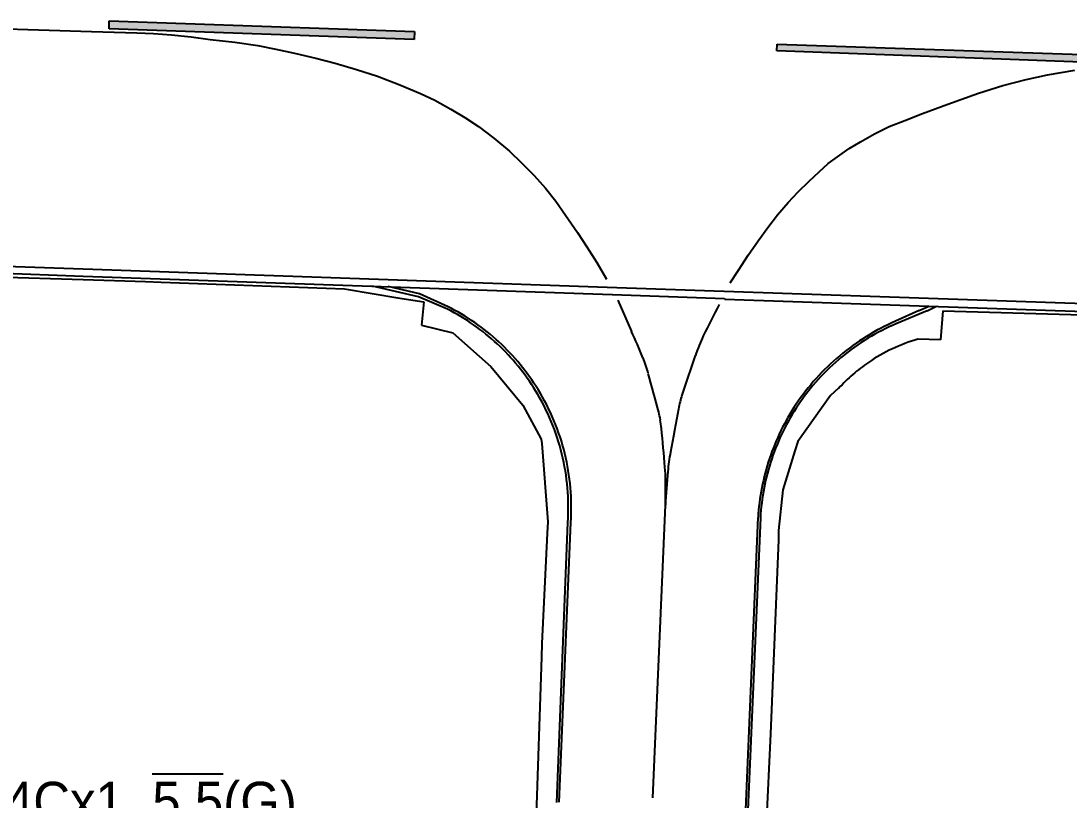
# Model space of a CAD drawing. Extents: x 71210 to 87171, y -11349 to 219.
# Drawn here: x 78481 to 79719, y -2349 to -1428 of the extents above; entities that cross this region are included whole.
import ezdxf

# ---------------------------------------------------------------- set-up
doc = ezdxf.new("R2010")
doc.units = 0
doc.layers.add('建築', color=7, linetype='Continuous')
doc.layers.add('文字', color=6, linetype='Continuous')
doc.styles.add('新細明體', font='')
doc.styles.get('新細明體').set_extended_font_data('新細明體')

msp = doc.modelspace()

# ---------------------------------------------------------------- hatches: boundary and pattern name
at = {"layer": '建築', "ltscale": 1000}
for points in [[(78585.2, -1428.4), (78585.1, -1437.5), (78945.7, -1450.1), (78945.8, -1440.7)], [(79734.3, -1477.2), (79734.4, -1468), (79374.5, -1455.6), (79374, -1463.8)]]:
    msp.add_hatch(color=256, dxfattribs=at).paths.add_polyline_path(points)

# ---------------------------------------------------------------- linework, layer by layer
for p, q in [((78208.7, -1429.3, 33.9), (78564.3, -1440.9, 33.9)), ((78585.1, -1437.5, -12.7), (78585.2, -1428.4, -12.7)), ((78585.2, -1428.4, -12.7), (78945.8, -1440.7, -12.7)), ((78564.3, -1440.9, 33.9), (78618, -1442.4, 33.9)), ((78945.7, -1450.1, -12.7), (78585.1, -1437.5, -12.7)), ((78618, -1442.4, 33.9), (78637.7, -1443.2, 33.9)), ((78637.7, -1443.2, 33.9), (78658.9, -1444.9, 33.9)), ((78658.9, -1444.9, 33.9), (78681.9, -1447.3, 33.9)), ((78681.9, -1447.3, 33.9), (78704.4, -1450.1, 33.9)), ((78945.8, -1440.7, -12.7), (78945.7, -1450.1, -12.7)), ((78704.4, -1450.1, 33.9), (78733.6, -1453.3, 33.9)), ((78733.6, -1453.3, 33.9), (78760.7, -1457.5, 33.9)), ((78760.7, -1457.5, 33.9), (78781.9, -1461.5, 33.9)), ((79374, -1463.8, -12.7), (79374.5, -1455.6, -12.7)), ((79374.5, -1455.6, -12.7), (79734.4, -1468, -12.7)), ((78781.9, -1461.5, 33.9), (78804.2, -1466.4, 33.9)), ((78804.2, -1466.4, 33.9), (78829.4, -1472.4, 33.9)), ((78829.4, -1472.4, 33.9), (78852.2, -1478.4, 33.9)), ((79734.3, -1477.2, -12.7), (79374, -1463.8, -12.7)), ((78852.2, -1478.4, 33.9), (78877.4, -1485.6, 33.9)), ((78877.4, -1485.6, 33.9), (78902.3, -1493.7, 33.9)), ((78902.3, -1493.7, 33.9), (78928.7, -1503.7, 33.9)), ((79641, -1504.5, 31.7), (79668.7, -1497.7, 31.7)), ((79668.7, -1497.7, 31.7), (79693.7, -1492.2, 31.7)), ((79693.7, -1492.2, 31.7), (79726.1, -1486.6, 31.7)), ((78928.7, -1503.7, 33.9), (78953, -1514, 33.9)), ((79612.4, -1513.5, 31.7), (79641, -1504.5, 31.7)), ((78953, -1514, 33.9), (78969.9, -1522.1, 33.9)), ((78969.9, -1522.1, 33.9), (78988.7, -1532.5, 33.9)), ((79576, -1526.6, 31.7), (79612.4, -1513.5, 31.7)), ((78988.7, -1532.5, 33.9), (79005.4, -1542.3, 33.9)), ((79546.3, -1537.6, 31.7), (79576, -1526.6, 31.7)), ((79005.4, -1542.3, 33.9), (79021.4, -1553, 33.9)), ((79506.8, -1553, 31.7), (79525.2, -1545.8, 31.7)), ((79525.2, -1545.8, 31.7), (79546.3, -1537.6, 31.7)), ((79021.4, -1553, 33.9), (79039.5, -1566.7, 33.9)), ((79489.4, -1561.7, 31.7), (79506.8, -1553, 31.7)), ((79039.5, -1566.7, 33.9), (79058.1, -1582.2, 33.9)), ((79459.5, -1579.2, 31.7), (79472.9, -1571.2, 31.7)), ((79472.9, -1571.2, 31.7), (79489.4, -1561.7, 31.7)), ((79058.1, -1582.2, 33.9), (79072.5, -1595.9, 33.9)), ((79445.8, -1588.8, 31.7), (79459.5, -1579.2, 31.7)), ((79072.5, -1595.9, 33.9), (79087.2, -1611, 33.9)), ((79423.9, -1606.7, 31.7), (79434.8, -1597, 31.7)), ((79434.8, -1597, 31.7), (79445.8, -1588.8, 31.7)), ((79412.2, -1617.6, 31.7), (79423.9, -1606.7, 31.7)), ((79087.2, -1611, 33.9), (79100.6, -1625.9, 33.9)), ((79399.1, -1630.2, 31.7), (79412.2, -1617.6, 31.7)), ((79100.6, -1625.9, 33.9), (79112.8, -1641.5, 33.9)), ((79387.3, -1642.8, 31.7), (79399.1, -1630.2, 31.7)), ((79112.8, -1641.5, 33.9), (79124.5, -1657.7, 33.9)), ((79374.8, -1657.5, 31.7), (79387.3, -1642.8, 31.7)), ((79124.5, -1657.7, 33.9), (79138.4, -1678.4, 33.9)), ((79363.6, -1672.3, 31.7), (79374.8, -1657.5, 31.7)), ((77432.8, -1682.1, -12.7), (78554.6, -1721.3, -12.7)), ((79138.4, -1678.4, 33.9), (79149.7, -1695.3, 33.9)), ((79351.9, -1688.4, 31.7), (79363.6, -1672.3, 31.7)), ((77423.7, -1690.6, -12.7), (78554.6, -1729.8, -12.7)), ((79149.7, -1695.3, 33.9), (79161.3, -1713.7, 33.9)), ((79340.2, -1705.3, 31.7), (79351.9, -1688.4, 31.7)), ((79328.7, -1722.7, 31.7), (79340.2, -1705.3, 31.7)), ((78554.6, -1721.3, -12.7), (79173.6, -1742.9, -12.7)), ((79161.3, -1713.7, 33.9), (79172.8, -1733.5, 33.9)), ((78351.7, -1727.5, -12.7), (78554.6, -1733.8, -12.7)), ((78554.6, -1729.8, -12.7), (79179.3, -1751.5, -12.7)), ((79319.1, -1737.8, 31.7), (79328.7, -1722.7, 31.7)), ((78554.6, -1733.8, -12.7), (78628.1, -1736.2, -12.7)), ((78628.1, -1736.2, -12.7), (78646.5, -1737.1, -12.7)), ((78646.5, -1737.1, -12.7), (78863.1, -1744.9, -12.7)), ((78863.1, -1744.9, -12.7), (78928.7, -1756, -12.7)), ((78950.7, -1754.3, -12.7), (78896.3, -1741.7, -12.7)), ((78950.7, -1754.3, -12.7), (78896.3, -1741.7, -12.7)), ((78951.8, -1750.9, -12.7), (78915, -1742.3, -12.7)), ((79173.6, -1742.9, -12.7), (81024.4, -1806.6, -12.7)), ((78928.7, -1756, -12.7), (78956.8, -1760.3, -12.7)), ((78985.1, -1769, -12.7), (78950.7, -1754.3, -12.7)), ((78985.1, -1769, -12.7), (78950.7, -1754.3, -12.7)), ((78985.7, -1766.1, -12.7), (78951.8, -1750.9, -12.7)), ((79179.3, -1751.5, -12.7), (79179.8, -1751.7, -12.7)), ((79179.8, -1751.7, -12.7), (79312.1, -1756.5, -12.7)), ((79186, -1758.5, -12.7), (79202.2, -1795.2, -12.7)), ((79186, -1758.5, -12.7), (79202.2, -1795.2, -12.7)), ((79312.1, -1756.5, -12.7), (79312.5, -1757, -12.7)), ((79312.5, -1757, -12.7), (81024.2, -1815.8, -12.7)), ((78956.8, -1760.3, -12.7), (78954.2, -1787.8, -12.7)), ((79542.3, -1770.6, -12.7), (79514.2, -1783.3, -12.7)), ((79551.6, -1770.8, -12.7), (79515.7, -1785.8, -12.7)), ((79551.6, -1770.8, -12.7), (79515.7, -1785.8, -12.7)), ((79542.3, -1770.6, -12.7), (79553.8, -1765.3, -12.7)), ((79551.6, -1770.8, -12.7), (79562.9, -1765.6, -12.7)), ((79551.6, -1770.8, -12.7), (79562.9, -1765.6, -12.7)), ((79570.2, -1771, -12.7), (79567.4, -1805.1, -12.7)), ((79570.2, -1771, -12.7), (79846.4, -1778.6, -12.7)), ((78954.2, -1787.8, -12.7), (78991.4, -1796.9, -12.7)), ((78991.4, -1796.9, -12.7), (79036.3, -1836.6, -12.7)), ((79567.4, -1805.1, -12.7), (79540.8, -1804.4, -12.7)), ((79036.3, -1836.6, -12.7), (79073.8, -1882.6, -12.7)), ((79447, -1862.5, -12.7), (79437.5, -1871, -12.7)), ((79437.5, -1871, -12.7), (79398.9, -1925.2, -12.7)), ((79073.8, -1882.6, -12.7), (79095.7, -1922.7, -12.7)), ((79095.7, -1922.7, -12.7), (79096.2, -1927.6, -12.7)), ((79096.2, -1927.6, -12.7), (79103.4, -2020.2, -12.7)), ((79398.9, -1925.2, -12.7), (79395.3, -1936.2, -12.7)), ((79395.3, -1936.2, -12.7), (79381.1, -1982.3, -12.7)), ((79243, -1978.3, -12.7), (79243.6, -1970.8, -12.7)), ((79243, -1978.3, -12.7), (79243, -1978.3, -12.7)), ((79381.1, -1982.3, -12.7), (79376.2, -2030.4, -12.7)), ((79227.4, -2346.4, -12.7), (79242.4, -2000.8, -12.7)), ((79227.4, -2346.4, -12.7), (79242.4, -2000.8, -12.7)), ((79351.8, -2015.3, -12.7), (79336.8, -2369.9, -12.7)), ((79354.6, -2015.5, -12.7), (79339.6, -2369.8, -12.7)), ((79351.8, -2015.3, -12.7), (79351.8, -2015.3, -12.7)), ((79354.6, -2015.5, -12.7), (79354.6, -2015.5, -12.7)), ((79103.4, -2020.2, -12.7), (79102.6, -2033.6, -12.7)), ((79114.3, -2351.9, -12.7), (79127.1, -2020.9, -12.7)), ((79114.3, -2351.9, -12.7), (79127.1, -2020.9, -12.7)), ((79116.9, -2351.8, -12.7), (79130.6, -2021.2, -12.7)), ((79376.2, -2030.4, -12.7), (79376.2, -2041.5, -12.7)), ((79102.6, -2033.6, -12.7), (79096.4, -2164.1, -12.7)), ((79376.2, -2041.5, -12.7), (79366.6, -2270.9, -12.7)), ((79096.4, -2164.1, -12.7), (79095.8, -2180.2, -12.7)), ((79095.8, -2180.2, -12.7), (79089.3, -2380.3, -12.7)), ((79366.6, -2270.9, -12.7), (79343.7, -2741.3, -12.7))]:
    msp.add_line(p, q, dxfattribs=at)
for centre, radius, start, end in [((78864.9, -2002.7, -12.7), 262.8, 47.1247, 62.7882), ((78864.9, -2002.7, -12.7), 262.8, 47.1247, 62.7882), ((78866.2, -2002.7, -12.7), 265, 47.3761, 63.2092), ((79884.8, -2081.4, -12.7), 660.3, 151.2186, 154.8372), ((79884.8, -2081.4, -12.7), 660.3, 151.2186, 154.8372), ((79621.6, -2031.3, -12.7), 270.2, 113.4092, 129.8879), ((78697.6, -2034.2, -12.7), 558.3, 21.839, 25.3455), ((78697.6, -2034.2, -12.7), 558.3, 21.839, 25.3455), ((79620.6, -2030.7, -12.7), 266.4, 113.1823, 129.6649), ((79620.6, -2030.7, -12.7), 266.4, 113.1823, 129.6649), ((78866.2, -2002.7, -12.7), 265, 31.5431, 47.3761), ((79501.9, -1901.5, -12.7), 237.2, 154.8372, 160.8758), ((79501.9, -1901.5, -12.7), 237.2, 154.8372, 160.8758), ((79596.7, -1999.3, -12.7), 202.7, 105.9926, 115.142), ((78864.9, -2002.7, -12.7), 262.8, 31.4612, 47.1247), ((78864.9, -2002.7, -12.7), 262.8, 31.4612, 47.1247), ((79596.7, -1999.3, -12.7), 202.7, 115.142, 124.2914), ((79049.6, -1893.1, -12.7), 179.2, 15.6472, 21.839), ((79049.6, -1893.1, -12.7), 179.2, 15.6472, 21.839), ((83089.1, -3145.4, -12.7), 4034, 160.8758, 161.5763), ((83089.1, -3145.4, -12.7), 4034, 160.8758, 161.5763), ((79621.6, -2031.3, -12.7), 270.2, 129.8879, 146.3665), ((79620.6, -2030.7, -12.7), 266.4, 129.6649, 146.1474), ((79620.6, -2030.7, -12.7), 266.4, 129.6649, 146.1474), ((79596.7, -1999.3, -12.7), 202.7, 124.2914, 130.9402), ((76671.7, -2559.2, -12.7), 2648.6, 14.6183, 15.6472), ((76671.7, -2559.2, -12.7), 2648.6, 14.6183, 15.6472), ((79596.7, -1999.3, -12.7), 202.7, 130.9402, 137.589), ((78864.9, -2002.7, -12.7), 262.8, 13.7435, 31.4612), ((78864.9, -2002.7, -12.7), 262.8, 13.7435, 31.4612), ((78866.2, -2002.7, -12.7), 265, 13.7776, 31.5431), ((79401.1, -1914.1, -12.7), 145.9, 165.8149, 169.3203), ((79401.1, -1914.1, -12.7), 145.9, 165.8149, 169.3203), ((79366.5, -1905.3, -12.7), 110.2, 161.5763, 165.8149), ((79366.5, -1905.3, -12.7), 110.2, 161.5763, 165.8149), ((79621.6, -2031.3, -12.7), 270.2, 146.3665, 161.4931), ((79620.6, -2030.7, -12.7), 266.4, 146.1474, 161.4335), ((79620.6, -2030.7, -12.7), 266.4, 146.1474, 161.4335), ((79141, -1915.1, -12.7), 96.7, 9.2305, 14.6183), ((79141, -1915.1, -12.7), 96.7, 9.2305, 14.6183), ((84080.1, -2796.5, -12.7), 4907.4, 169.3203, 169.9247), ((84080.1, -2796.5, -12.7), 4907.4, 169.3203, 169.9247), ((79077.9, -1925.4, -12.7), 160.5, 5.5752, 9.2305), ((79077.9, -1925.4, -12.7), 160.5, 5.5752, 9.2305), ((75977.4, -2228, -12.7), 3275.8, 4.7662, 5.5752), ((75977.4, -2228, -12.7), 3275.8, 4.7662, 5.5752), ((78864.9, -2002.7, -12.7), 262.8, 356.0257, 13.7435), ((78864.9, -2002.7, -12.7), 262.8, 356.0257, 13.7435), ((78866.2, -2002.7, -12.7), 265, 356.0122, 13.7776), ((79527.2, -1987.5, -12.7), 283.2, 169.9247, 174.5948), ((79527.2, -1987.5, -12.7), 283.2, 169.9247, 174.5948), ((79024.7, -1973.9, -12.7), 217.9, 0.6667, 4.7662), ((79024.7, -1973.9, -12.7), 217.9, 0.6667, 4.7662), ((79621.6, -2031.3, -12.7), 270.2, 161.4931, 176.6197), ((79620.6, -2030.7, -12.7), 266.4, 161.4335, 176.7196), ((79620.6, -2030.7, -12.7), 266.4, 161.4335, 176.7196), ((80095.3, -2041.2, -12.7), 853.9, 174.5948, 177.2839), ((80095.3, -2041.2, -12.7), 853.9, 174.5948, 177.2839), ((78468.7, -1980.4, -12.7), 774, 358.4918, 0.6667), ((78468.7, -1980.4, -12.7), 774, 358.4918, 0.6667)]:
    msp.add_arc(centre, radius, start, end, dxfattribs=at)

# ---------------------------------------------------------------- texts
at = {"layer": '文字', "style": '新細明體'}
msp.add_text('"L4TO"PL2"XLPE %%O8%%O/4Cx1, %%O5.5%%O(G) ', height=46.081, dxfattribs=at).set_placement((77918.5, -2373.6, 50.8))

doc.saveas('drawing.dxf')
